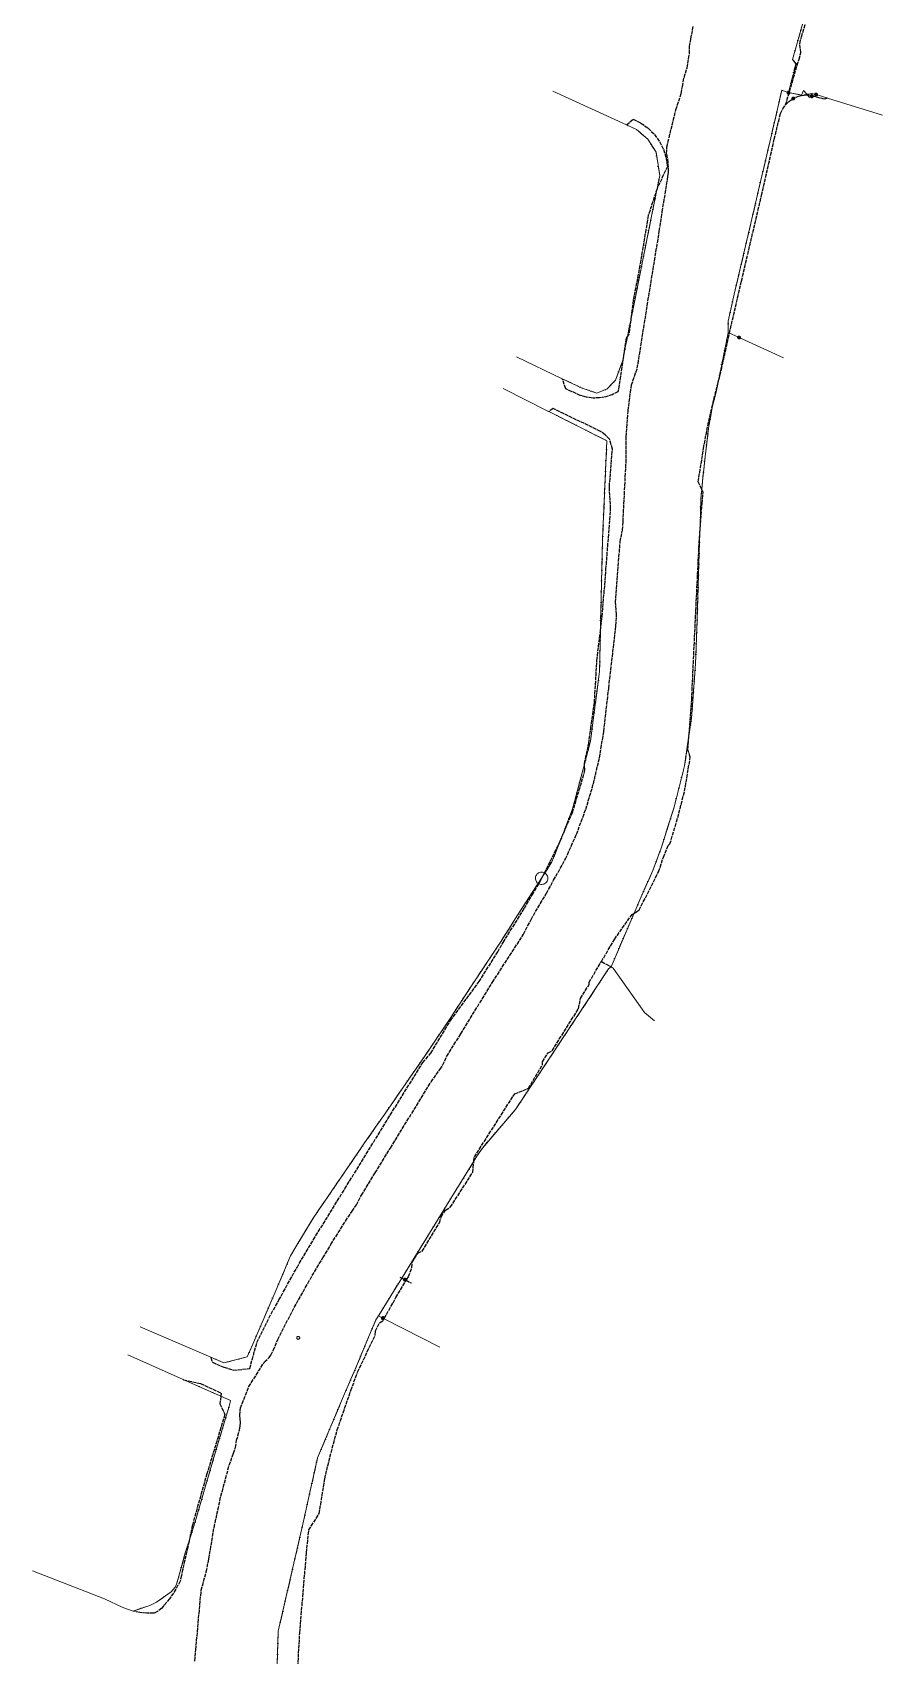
# Model space of a CAD drawing. Header units: metres. Extents: x 105265 to 106214, y 111498 to 118425.
# Drawn here: x 105638 to 105925, y 114006 to 114553 of the extents above; entities that cross this region are included whole.
import ezdxf

# ---------------------------------------------------------------- set-up
doc = ezdxf.new("R2010")
doc.units = ezdxf.units.M
doc.linetypes.add('DASHDOT', pattern=[3.556, 2.54, -0.508, 0, -0.508])
doc.linetypes.add('DASHED', pattern=[1.524, 1.27, -0.254])
for name, color, linetype, lineweight in [('30-RED-VANTI-EXIST', 52, 'CONTINUOUS', 13), ('30-RED-VANTI-PROY', 2, 'DASHED', 25), ('30-RED-VANTI-RETIRO', 8, 'DASHDOT', 13), ('30-RED-VANTI-SINCLAS', 9, 'CONTINUOUS', 5)]:
    doc.layers.add(name, color=color, linetype=linetype, lineweight=lineweight)

msp = doc.modelspace()

# ---------------------------------------------------------------- linework, layer by layer
at = {"layer": '30-RED-VANTI-EXIST'}
for points in [[(105894.5117, 114543.7533), (105897.5385, 114554.4947), (105900.9653, 114566.4799), (105905.3331, 114581.8901)], [(105893.2845, 114533.0839), (105895.8777, 114542.3763), (105894.5117, 114543.7533)], [(105838.5963, 114521.7157), (105813.7821, 114533.0845)], [(105872.8283, 114451.6868), (105872.8649, 114455.5325), (105874.8879, 114464.6969), (105880.5025, 114488.6429), (105883.8611, 114503.1185), (105886.8697, 114515.9087), (105890.9485, 114533.4833), (105892.7423, 114532.7886)], [(105892.7423, 114532.7886), (105892.8774, 114532.7363)], [(105892.8774, 114532.7363), (105893.0482, 114532.6702)], [(105893.0482, 114532.6702), (105893.1573, 114532.6279)], [(105893.1573, 114532.6279), (105893.1956, 114532.7653)], [(105893.1573, 114532.6279), (105893.3498, 114532.5925)], [(105893.1956, 114532.7653), (105893.2449, 114532.9442)], [(105893.2449, 114532.9442), (105893.2845, 114533.0839)], [(105893.3498, 114532.5925), (105893.401, 114532.5833)], [(105893.401, 114532.5833), (105893.5295, 114532.5594)], [(105893.5295, 114532.5594), (105893.6726, 114532.5336)], [(105893.6726, 114532.5336), (105897.5948, 114531.8193)], [(105897.5948, 114531.8193), (105898.265, 114531.6972)], [(105898.265, 114531.6972), (105898.3405, 114531.6835), (105898.4828, 114531.7381)], [(105898.4828, 114531.7381), (105899.3384, 114532.0665)], [(105899.3384, 114532.0665), (105899.5171, 114532.1351), (105901.1077, 114532.3373)], [(105901.1077, 114532.3373), (105901.9977, 114532.1109)], [(105901.9977, 114532.1109), (105902.1378, 114532.0751)], [(105902.1378, 114532.0751), (105902.3154, 114532.0301)], [(105902.3154, 114532.0301), (105902.3947, 114532.0099), (105902.6173, 114531.9415)], [(105902.6173, 114531.9415), (105902.7918, 114531.8878)], [(105902.7918, 114531.8878), (105902.931, 114531.845)], [(105902.931, 114531.845), (105906.3587, 114530.7913)], [(105906.3587, 114530.7913), (105924.8817, 114525.0683)], [(105848.8866, 114500.2376), (105849.7675, 114504.7363), (105848.5075, 114512.5851), (105845.7691, 114516.8923), (105841.9247, 114520.2143), (105838.5963, 114521.7157)], [(105839.9781, 114455.8998), (105841.5571, 114463.7195), (105845.4309, 114483.1067), (105848.7107, 114499.3395), (105848.8866, 114500.2376)], [(105838.8948, 114450.5256), (105838.9933, 114451.0225), (105839.9781, 114455.8998)], [(105837.4169, 114443.0663), (105838.8948, 114450.5256)], [(105869.3125, 114434.3527), (105870.9903, 114442.6823), (105872.8281, 114451.6725), (105872.8283, 114451.6868)], [(105872.8207, 114451.6901), (105872.8283, 114451.6868)], [(105872.8283, 114451.6868), (105873.2776, 114451.4896)], [(105873.2776, 114451.4896), (105876.0666, 114450.2662)], [(105876.0666, 114450.2662), (105876.2002, 114450.207)], [(105876.2002, 114450.207), (105876.3676, 114450.1335)], [(105876.3676, 114450.1335), (105876.5381, 114450.0587), (105876.6551, 114450.0048)], [(105876.6551, 114450.0048), (105876.8211, 114449.9284)], [(105876.8211, 114449.9284), (105876.9531, 114449.8676)], [(105876.9531, 114449.8676), (105891.4789, 114443.1775)], [(105801.4249, 114443.5047), (105816.8938, 114436.1786)], [(105816.8938, 114436.1786), (105823.6411, 114432.9921), (105828.5213, 114431.3357), (105832.0153, 114432.7397), (105834.8399, 114435.6579), (105837.2763, 114442.3565), (105837.4169, 114443.0663)], [(105863.9255, 114398.8896), (105864.1873, 114401.6663), (105865.1913, 114410.9095), (105866.2475, 114419.5473), (105867.4237, 114426.3413), (105868.8801, 114432.2061), (105869.3125, 114434.3527)], [(105812.3055, 114425.1803), (105796.9579, 114432.8941)], [(105812.3055, 114425.1803), (105812.3675, 114425.1489)], [(105812.3675, 114425.1489), (105831.9269, 114415.2545), (105830.5035, 114382.0497), (105829.9055, 114357.6747), (105829.7673, 114351.1296)], [(105863.306, 114384.1224), (105863.3857, 114386.3121), (105863.6341, 114395.7983), (105863.9255, 114398.8896)], [(105859.68, 114316.388), (105860.5035, 114321.9017), (105860.8741, 114327.5103), (105861.8713, 114340.1657), (105862.2609, 114351.7963), (105862.7635, 114366.9239), (105863.0821, 114377.9727), (105863.306, 114384.1224)], [(105829.7673, 114351.1296), (105829.4793, 114337.4907), (105827.3281, 114321.0999), (105826.4141, 114314.0301), (105824.4102, 114306.283)], [(105841.1362, 114256.0562), (105843.0645, 114260.5579), (105847.4595, 114270.4325), (105850.2429, 114277.8941), (105854.5769, 114291.7167), (105858.1557, 114305.6699), (105859.4833, 114315.0709), (105859.68, 114316.388)], [(105824.4102, 114306.283), (105823.5493, 114302.9545), (105820.6321, 114291.9921), (105820.2577, 114290.8205), (105816.0501, 114279.974)], [(105816.0501, 114279.974), (105815.2981, 114278.0355), (105813.4421, 114273.2745), (105811.0251, 114269.5472)], [(105811.0251, 114269.5472), (105810.4607, 114268.6768)], [(105808.7619, 114266.0568), (105808.1929, 114265.1793), (105801.8391, 114255.3127), (105796.2531, 114246.5773), (105786.7139, 114232.1499), (105779.0649, 114220.5343), (105770.7219, 114208.0213), (105764.3365, 114198.8907), (105756.9585, 114188.1721), (105751.2637, 114180.0267), (105742.1703, 114166.7267), (105733.1385, 114153.5233), (105727.0815, 114143.5359), (105725.3035, 114140.4653), (105720.4425, 114129.0469), (105716.3705, 114119.5965), (105712.6007, 114110.7433), (105710.7163, 114106.4297), (105702.8649, 114104.4589), (105698.3719, 114106.3333)], [(105810.4607, 114268.6768), (105808.7619, 114266.0568)], [(105833.3705, 114237.9267), (105841.1362, 114256.0562)], [(105787.1171, 114172.3755), (105788.1555, 114174.0549), (105789.9639, 114176.8447), (105801.0913, 114189.8171), (105814.1363, 114209.4705), (105832.5345, 114237.2223), (105833.3705, 114237.9267)], [(105833.3705, 114237.9267), (105834.0235, 114237.4539), (105844.6167, 114222.5641), (105847.9481, 114219.7205)], [(105762.7785, 114133.0084), (105769.9811, 114144.6657), (105780.0361, 114160.9229), (105787.1171, 114172.3755)], [(105754.9175, 114120.2685), (105759.9669, 114128.4579), (105762.7785, 114133.0084)], [(105674.6453, 114116.5223), (105698.3719, 114106.3333)], [(105718.4766, 113915.5228), (105718.6339, 113922.4429), (105719.2395, 113947.8099), (105720.1133, 113981.1787), (105721.1593, 114014.0323), (105729.4755, 114050.0875), (105734.4411, 114072.4395), (105742.8363, 114092.3855), (105747.7619, 114103.8245), (105751.6205, 114113.1251), (105754.0647, 114118.8853), (105754.9175, 114120.2685)], [(105754.9175, 114120.2685), (105755.9881, 114119.7418)], [(105755.9881, 114119.7418), (105756.1186, 114119.6776)], [(105756.1186, 114119.6776), (105756.2823, 114119.5971)], [(105756.2823, 114119.5971), (105756.4237, 114119.5275), (105756.5643, 114119.456)], [(105756.5643, 114119.456), (105756.7269, 114119.3733)], [(105756.7269, 114119.3733), (105756.8439, 114119.3139)], [(105756.8439, 114119.3139), (105756.857, 114119.3072)], [(105756.857, 114119.3072), (105775.6589, 114109.7467)], [(105689.1533, 114098.7915), (105670.4969, 114107.1107)], [(105689.2487, 114098.7493), (105689.1533, 114098.7915)], [(105701.8139, 114093.1496), (105697.2181, 114095.1833), (105691.3655, 114097.8137), (105689.2487, 114098.7493)], [(105691.0663, 114044.2848), (105693.5023, 114051.9723), (105696.3031, 114061.7375), (105700.4707, 114075.9963), (105704.7433, 114090.1995), (105705.1039, 114091.6937), (105701.8139, 114093.1496)], [(105672.2085, 114020.7779), (105677.8459, 114022.6439), (105680.1009, 114023.8091), (105685.0899, 114027.1873), (105686.4153, 114028.8583), (105686.8539, 114029.8211), (105687.6523, 114032.4697), (105689.8233, 114040.3623), (105691.0663, 114044.2848)], [(105638.2909, 114034.3641), (105662.5715, 114024.8633), (105668.7203, 114021.9627), (105672.2085, 114020.7779)]]:
    msp.add_lwpolyline(points, dxfattribs=at)
at = {"layer": '30-RED-VANTI-PROY'}
for points in [[(105893.5143, 114532.971), (105896.7243, 114543.9479), (105897.3501, 114546.0857), (105896.9781, 114549.0973), (105897.5217, 114551.4701), (105898.9957, 114556.3267), (105902.8575, 114568.6721), (105907.6722, 114582.7979)], [(105693.0577, 114003.8996), (105693.3521, 114007.6705), (105695.1729, 114027.7901), (105696.9021, 114034.0099), (105697.7651, 114038.3371), (105699.5358, 114048.9637), (105701.8132, 114059.4934), (105704.5923, 114069.9019), (105706.0885, 114073.9757), (105706.7183, 114075.9315), (105707.1359, 114078.3387), (105708.1449, 114081.8263), (105708.3447, 114083.0579), (105708.4359, 114084.3967), (105708.3517, 114085.4983), (105708.1657, 114086.7687), (105708.4247, 114089.2365), (105711.2505, 114096.4293), (105716.5095, 114104.7227), (105718.1411, 114106.1917), (105718.6775, 114107.0527), (105719.4957, 114108.6489), (105720.9743, 114112.3009), (105725.7989, 114121.7371), (105731.0967, 114131.2137), (105736.1523, 114139.7871), (105737.0481, 114141.2373), (105738.9159, 114144.3275), (105743.8149, 114152.2333), (105746.0951, 114155.5521), (105747.4985, 114157.7517), (105749.1785, 114160.9335), (105753.8001, 114168.4557), (105758.9617, 114176.8407), (105772.6921, 114199.1365), (105775.7057, 114203.4145), (105776.6155, 114204.8763), (105777.9819, 114207.7643), (105782.6931, 114215.3497), (105793.3655, 114232.7105), (105803.8589, 114248.9235), (105806.3919, 114253.9059), (105811.5399, 114262.7093), (105813.9783, 114267.1185), (105818.0341, 114274.3349), (105821.6891, 114282.5542), (105824.8157, 114290.9887), (105827.4013, 114299.6044), (105829.4355, 114308.3667), (105830.9101, 114317.2403), (105832.5553, 114331.8841), (105835.0001, 114352.8635), (105835.2253, 114356.8067), (105834.8293, 114360.8365), (105836.4421, 114381.2533), (105837.1853, 114385.1519), (105837.3837, 114387.8999), (105838.3941, 114407.7889), (105838.4956, 114416.5784), (105839.1079, 114425.3472), (105840.2289, 114434.0655), (105841.6941, 114438.3109), (105842.2037, 114439.6949), (105845.5647, 114460.8915), (105849.6285, 114485.9469), (105850.6147, 114492.4481), (105852.3425, 114503.1725), (105852.5471, 114504.4071), (105852.7075, 114505.8475), (105852.6301, 114509.0743), (105852.4095, 114510.6937), (105852.0993, 114512.0929), (105852.1849, 114514.3711), (105855.2055, 114526.8083), (105856.9901, 114532.2867), (105857.4415, 114534.7113), (105857.9557, 114537.7599), (105858.9821, 114541.0313), (105859.8137, 114545.7579), (105859.8401, 114548.2093), (105860.2581, 114550.7649), (105861.0451, 114554.9537)], [(105892.2119, 114528.5173), (105893.2676, 114532.1274)], [(105893.2676, 114532.1274), (105893.3151, 114532.2899)], [(105893.3151, 114532.2899), (105893.401, 114532.5833)], [(105893.401, 114532.5833), (105893.4669, 114532.8089)], [(105893.4669, 114532.8089), (105893.5143, 114532.971)], [(105898.265, 114531.6972), (105896.8235, 114531.4267), (105895.2141, 114530.864)], [(105898.4828, 114531.7381), (105898.265, 114531.6972)], [(105899.6111, 114531.7441), (105898.6767, 114531.7745), (105898.4828, 114531.7381)], [(105900.6134, 114531.5995), (105900.1019, 114531.7281), (105899.6111, 114531.7441)], [(105900.6279, 114531.5959), (105900.6134, 114531.5995)], [(105900.7724, 114531.5595), (105900.6279, 114531.5959)], [(105900.9643, 114531.5113), (105900.7724, 114531.5595)], [(105901.219, 114531.4479), (105900.9643, 114531.5113)], [(105901.4105, 114531.3991), (105901.219, 114531.4479)], [(105873.2776, 114451.4896), (105873.9499, 114454.5045), (105877.3347, 114469.1053), (105884.0979, 114498.0151), (105888.3939, 114516.8983), (105890.4419, 114525.5367), (105891.2753, 114527.1148), (105892.2877, 114528.5845), (105893.249, 114529.5804), (105894.3491, 114530.4205)], [(105894.3491, 114530.4205), (105894.4731, 114530.5001)], [(105894.4731, 114530.5001), (105894.6304, 114530.5962)], [(105894.6304, 114530.5962), (105894.7297, 114530.6561)], [(105894.909, 114530.7366), (105894.7297, 114530.6561)], [(105895.0775, 114530.8121), (105894.909, 114530.7366)], [(105895.2141, 114530.864), (105895.1193, 114530.8309), (105895.0775, 114530.8121)], [(105901.5551, 114531.3623), (105901.4717, 114531.3837), (105901.4105, 114531.3991)], [(105906.3587, 114530.7913), (105905.3129, 114530.3977), (105901.5551, 114531.3623)], [(105838.5963, 114521.7157), (105840.7667, 114523.6589), (105843.4302, 114522.3566), (105845.8481, 114520.6408), (105847.9568, 114518.5566), (105849.7008, 114516.159), (105851.0341, 114513.5109), (105851.9217, 114510.682), (105852.3403, 114507.7469), (105848.9523, 114500.4355), (105848.8866, 114500.2376)], [(105848.8866, 114500.2376), (105845.8681, 114491.1477), (105843.1033, 114474.4659), (105840.8451, 114462.7043), (105839.9781, 114455.8998)], [(105839.9781, 114455.8998), (105839.3785, 114451.1933), (105838.8948, 114450.5256)], [(105838.8948, 114450.5256), (105838.4351, 114449.8909), (105837.7427, 114445.2097), (105837.4169, 114443.0663)], [(105869.3125, 114434.3527), (105870.5645, 114439.3237), (105873.2776, 114451.4896)], [(105837.4169, 114443.0663), (105835.6955, 114431.7389), (105833.729, 114430.7547), (105831.6387, 114430.0718), (105829.4704, 114429.7053), (105827.2718, 114429.6631), (105825.091, 114429.9463), (105822.9761, 114430.5485), (105818.0645, 114432.7787), (105816.8938, 114436.1786)], [(105863.9255, 114398.8896), (105862.7503, 114401.4703), (105864.5525, 114412.7651), (105865.6509, 114418.7549), (105867.3025, 114426.3721), (105869.3125, 114434.3527)], [(105812.3675, 114425.1489), (105812.3411, 114425.1321)], [(105829.7673, 114351.1296), (105830.3593, 114356.0471), (105831.6493, 114371.9149), (105833.2059, 114392.3481), (105832.7805, 114399.8163), (105833.8313, 114412.4453), (105832.8829, 114415.8207), (105831.3303, 114417.2693), (105829.8477, 114418.3869), (105813.8829, 114426.1147), (105812.3675, 114425.1489)], [(105863.306, 114384.1224), (105864.0749, 114394.1095), (105864.3867, 114397.8769), (105863.9255, 114398.8896)], [(105859.68, 114316.388), (105860.5317, 114327.8857), (105861.9413, 114358.0243), (105863.0591, 114380.9157), (105863.306, 114384.1224)], [(105824.4102, 114306.283), (105824.3989, 114306.4985), (105825.8347, 114313.1739), (105826.4969, 114318.3049), (105827.7543, 114326.9247), (105828.5807, 114341.2729), (105829.7673, 114351.1296)], [(105841.1362, 114256.0562), (105842.8479, 114257.1093), (105849.3747, 114269.9915), (105851.0099, 114274.8421), (105852.5807, 114278.8309), (105853.1971, 114279.3553), (105855.4675, 114286.8043), (105858.1517, 114297.1505), (105860.0595, 114308.6249), (105859.2907, 114311.1329), (105859.68, 114316.388)], [(105816.0501, 114279.974), (105816.2135, 114280.3119), (105819.2567, 114287.5091), (105820.3177, 114289.9763), (105824.2963, 114303.0959), (105824.5133, 114304.3213), (105824.4102, 114306.283)], [(105810.9312, 114269.6014), (105812.9923, 114273.6519), (105816.0501, 114279.974)], [(105810.4607, 114268.6768), (105810.9312, 114269.6014)], [(105698.4073, 114106.2853), (105698.9465, 114104.6383), (105702.8099, 114102.9517), (105706.1235, 114101.9519), (105711.5555, 114102.4985), (105713.9379, 114111.2551), (105718.7573, 114120.9269), (105721.3675, 114125.6207), (105727.4783, 114136.6147), (105733.8689, 114147.3133), (105743.6197, 114163.1341), (105748.4267, 114170.9155), (105758.1159, 114186.6819), (105769.9219, 114205.6555), (105772.5777, 114208.8629), (105779.2267, 114219.8285), (105788.8803, 114232.9359), (105795.1611, 114242.9745), (105796.9715, 114246.1567), (105804.1349, 114257.6573), (105806.8263, 114262.2823), (105809.0164, 114265.9078)], [(105809.0164, 114265.9078), (105809.2407, 114266.2791), (105810.4607, 114268.6768)], [(105787.1171, 114172.3755), (105787.2623, 114173.8259), (105800.8613, 114195.1231), (105805.4685, 114196.9911), (105810.2837, 114204.9679), (105810.2711, 114205.9081), (105812.1553, 114208.9633), (105813.4793, 114209.6203), (105822.4041, 114223.8479), (105823.0461, 114227.3015), (105825.9961, 114231.9847), (105825.9349, 114232.7187), (105830.1013, 114239.6999), (105834.5167, 114247.1719), (105840.4203, 114255.6157), (105841.1362, 114256.0562)], [(105830.1045, 114239.6757), (105833.3705, 114237.9267)], [(105764.3632, 114132.3796), (105765.0443, 114133.5273), (105766.1925, 114136.5911), (105766.3387, 114138.3331), (105768.2307, 114141.3843), (105769.6795, 114142.0505), (105775.5141, 114151.6421), (105776.1017, 114153.6887), (105777.5541, 114155.8829), (105779.1659, 114156.9117), (105786.7463, 114168.6703), (105787.1171, 114172.3755)], [(105756.8922, 114119.4), (105760.8421, 114126.4467), (105764.1892, 114132.0865)], [(105762.1789, 114133.3025), (105762.7785, 114133.0084)], [(105762.7785, 114133.0084), (105763.4491, 114132.6795)], [(105763.4491, 114132.6795), (105763.5799, 114132.6153)], [(105763.5799, 114132.6153), (105763.7437, 114132.535)], [(105763.7437, 114132.535), (105763.8853, 114132.4655), (105764.0264, 114132.3953)], [(105764.0264, 114132.3953), (105764.1897, 114132.3141)], [(105764.1892, 114132.0865), (105764.2936, 114132.2624)], [(105764.1897, 114132.3141), (105764.2936, 114132.2624)], [(105764.2936, 114132.2624), (105764.3632, 114132.3796)], [(105764.2936, 114132.2624), (105764.3204, 114132.249)], [(105764.3204, 114132.249), (105766.1001, 114131.3635)], [(105723.0949, 113915.2215), (105723.4981, 113920.8795), (105724.6913, 113944.0477), (105725.9483, 113967.4421), (105727.0603, 113988.3507), (105728.3959, 114013.3611), (105730.6783, 114040.3445), (105731.4573, 114048.1333), (105734.9819, 114053.5943), (105736.8243, 114065.2785), (105738.5657, 114072.6891), (105741.0411, 114081.8181), (105745.6237, 114095.1253), (105747.9125, 114101.3023), (105753.8317, 114113.7905), (105753.9255, 114115.2211), (105755.2749, 114117.9493), (105756.4833, 114118.6705), (105756.7763, 114119.1933)], [(105756.7763, 114119.1933), (105756.8439, 114119.3139)], [(105756.8439, 114119.3139), (105756.8922, 114119.4)], [(105689.2487, 114098.7493), (105694.9703, 114097.4227), (105701.9633, 114094.2167), (105701.8139, 114093.1496)], [(105701.8139, 114093.1496), (105701.4579, 114090.6075), (105703.1793, 114086.9735), (105697.0973, 114067.0161), (105692.2117, 114049.7289), (105691.0663, 114044.2848)], [(105691.0663, 114044.2848), (105690.6581, 114042.3447), (105688.4837, 114032.7841), (105688.0667, 114030.7993), (105686.6417, 114028.1151), (105684.5305, 114024.9347), (105681.8723, 114021.7565), (105680.4277, 114020.6315), (105679.2829, 114020.1069), (105676.9023, 114020.0232), (105674.5309, 114020.2482), (105672.2085, 114020.7779)]]:
    msp.add_lwpolyline(points, dxfattribs=at)
at = {"layer": '30-RED-VANTI-RETIRO'}
for points in [[(105894.5117, 114543.7533), (105897.5385, 114554.4947), (105900.9653, 114566.4799), (105905.3331, 114581.8901)], [(105894.5117, 114543.7533), (105895.6585, 114542.3101), (105893.2755, 114533.0857)], [(105872.8283, 114451.6868), (105872.8649, 114455.5325), (105874.8879, 114464.6969), (105880.5025, 114488.6429), (105883.8611, 114503.1185), (105886.8697, 114515.9087), (105890.9485, 114533.4833), (105892.7423, 114532.7886)], [(105892.7423, 114532.7886), (105892.8774, 114532.7363)], [(105892.8774, 114532.7363), (105893.0482, 114532.6702)], [(105893.0482, 114532.6702), (105893.1573, 114532.6279)], [(105893.1929, 114532.7655), (105893.1573, 114532.6279)], [(105893.1573, 114532.6279), (105893.3498, 114532.5925)], [(105893.2392, 114532.9448), (105893.1929, 114532.7655)], [(105893.2755, 114533.0857), (105893.2392, 114532.9448)], [(105893.3498, 114532.5925), (105893.401, 114532.5833)], [(105893.401, 114532.5833), (105893.5295, 114532.5594)], [(105893.5295, 114532.5594), (105893.6726, 114532.5336)], [(105893.6726, 114532.5336), (105897.5899, 114531.8085), (105897.5948, 114531.8193)], [(105897.5948, 114531.8193), (105898.2745, 114533.3245), (105899.3384, 114532.0665)], [(105899.3384, 114532.0665), (105899.6111, 114531.7441)], [(105899.6111, 114531.7441), (105900.2243, 114531.0189), (105900.6134, 114531.5995)], [(105900.6134, 114531.5995), (105901.1077, 114532.3373)], [(105901.1077, 114532.3373), (105901.9977, 114532.1109)], [(105901.9977, 114532.1109), (105902.1378, 114532.0751)], [(105902.1378, 114532.0751), (105902.3154, 114532.0301)], [(105902.3154, 114532.0301), (105902.3947, 114532.0099), (105902.6173, 114531.9415)], [(105902.6173, 114531.9415), (105902.7918, 114531.8878)], [(105902.7918, 114531.8878), (105902.931, 114531.845)], [(105902.931, 114531.845), (105906.3587, 114530.7913)], [(105848.8866, 114500.2376), (105849.7675, 114504.7363), (105848.5075, 114512.5851), (105845.7691, 114516.8923), (105841.9247, 114520.2143), (105838.5963, 114521.7157)], [(105839.9781, 114455.8998), (105841.5571, 114463.7195), (105845.4309, 114483.1067), (105848.7107, 114499.3395), (105848.8866, 114500.2376)], [(105838.8948, 114450.5256), (105838.9933, 114451.0225), (105839.9781, 114455.8998)], [(105837.4169, 114443.0663), (105838.8948, 114450.5256)], [(105869.3125, 114434.3527), (105870.9903, 114442.6823), (105872.8281, 114451.6725), (105872.8283, 114451.6868)], [(105816.8938, 114436.1786), (105823.6411, 114432.9921), (105828.5213, 114431.3357), (105832.0153, 114432.7397), (105834.8399, 114435.6579), (105837.2763, 114442.3565), (105837.4169, 114443.0663)], [(105863.9255, 114398.8896), (105864.1873, 114401.6663), (105865.1913, 114410.9095), (105866.2475, 114419.5473), (105867.4237, 114426.3413), (105868.8801, 114432.2061), (105869.3125, 114434.3527)], [(105812.3055, 114425.1803), (105812.3675, 114425.1489)], [(105812.3675, 114425.1489), (105831.9269, 114415.2545), (105830.5035, 114382.0497), (105829.9055, 114357.6747), (105829.7673, 114351.1296)], [(105863.306, 114384.1224), (105863.3857, 114386.3121), (105863.6341, 114395.7983), (105863.9255, 114398.8896)], [(105859.68, 114316.388), (105860.5035, 114321.9017), (105860.8741, 114327.5103), (105861.8713, 114340.1657), (105862.2609, 114351.7963), (105862.7635, 114366.9239), (105863.0821, 114377.9727), (105863.306, 114384.1224)], [(105829.7673, 114351.1296), (105829.4793, 114337.4907), (105827.3281, 114321.0999), (105826.4141, 114314.0301), (105824.4102, 114306.283)], [(105841.1362, 114256.0562), (105843.0645, 114260.5579), (105847.4595, 114270.4325), (105850.2429, 114277.8941), (105854.5769, 114291.7167), (105858.1557, 114305.6699), (105859.4833, 114315.0709), (105859.68, 114316.388)], [(105824.4102, 114306.283), (105823.5493, 114302.9545), (105820.6321, 114291.9921), (105820.2577, 114290.8205), (105816.0501, 114279.974)], [(105816.0501, 114279.974), (105815.2981, 114278.0355), (105813.4421, 114273.2745), (105811.0251, 114269.5472)], [(105811.0251, 114269.5472), (105810.4607, 114268.6768)], [(105808.7619, 114266.0568), (105808.1929, 114265.1793), (105801.8391, 114255.3127), (105796.2531, 114246.5773), (105786.7139, 114232.1499), (105779.0649, 114220.5343), (105770.7219, 114208.0213), (105764.3365, 114198.8907), (105756.9585, 114188.1721), (105751.2637, 114180.0267), (105742.1703, 114166.7267), (105733.1385, 114153.5233), (105727.0815, 114143.5359), (105725.3035, 114140.4653), (105720.4425, 114129.0469), (105716.3705, 114119.5965), (105712.6007, 114110.7433), (105710.7163, 114106.4297), (105702.8649, 114104.4589), (105698.3719, 114106.3333)], [(105810.4607, 114268.6768), (105808.7619, 114266.0568)], [(105833.3705, 114237.9267), (105841.1362, 114256.0562)], [(105787.1171, 114172.3755), (105788.1555, 114174.0549), (105789.9639, 114176.8447), (105801.0913, 114189.8171), (105814.1363, 114209.4705), (105832.5345, 114237.2223), (105833.3705, 114237.9267)], [(105762.7785, 114133.0084), (105769.9811, 114144.6657), (105780.0361, 114160.9229), (105787.1171, 114172.3755)], [(105754.9175, 114120.2685), (105759.9669, 114128.4579), (105762.7785, 114133.0084)], [(105718.4766, 113915.5228), (105718.6339, 113922.4429), (105719.2395, 113947.8099), (105720.1133, 113981.1787), (105721.1593, 114014.0323), (105729.4755, 114050.0875), (105734.4411, 114072.4395), (105742.8363, 114092.3855), (105747.7619, 114103.8245), (105751.6205, 114113.1251), (105754.0647, 114118.8853), (105754.9175, 114120.2685)], [(105689.2487, 114098.7493), (105689.1533, 114098.7915)], [(105701.8139, 114093.1496), (105697.2181, 114095.1833), (105691.3655, 114097.8137), (105689.2487, 114098.7493)], [(105691.0663, 114044.2848), (105693.5023, 114051.9723), (105696.3031, 114061.7375), (105700.4707, 114075.9963), (105704.7433, 114090.1995), (105705.1039, 114091.6937), (105701.8139, 114093.1496)], [(105672.2085, 114020.7779), (105677.8459, 114022.6439), (105680.1009, 114023.8091), (105685.0899, 114027.1873), (105686.4153, 114028.8583), (105686.8539, 114029.8211), (105687.6523, 114032.4697), (105689.8233, 114040.3623), (105691.0663, 114044.2848)]]:
    msp.add_lwpolyline(points, dxfattribs=at)
at = {"layer": '30-RED-VANTI-SINCLAS'}
for points in [[(105892.7423, 114532.7886), (105892.7189, 114532.7135), (105892.7079, 114532.6356), (105892.7097, 114532.557), (105892.7242, 114532.4796), (105892.751, 114532.4056), (105892.7893, 114532.3369), (105892.8382, 114532.2753), (105892.8965, 114532.2225), (105892.9625, 114532.1797), (105893.0346, 114532.1481), (105893.1108, 114532.1286), (105893.1892, 114532.1216), (105893.2676, 114532.1274)], [(105893.1929, 114533.0937), (105893.1108, 114533.0866), (105893.031, 114533.0658), (105892.956, 114533.0318), (105892.8877, 114532.9856), (105892.8283, 114532.9285), (105892.7793, 114532.8622), (105892.7423, 114532.7886)], [(105892.8774, 114532.7363), (105892.8605, 114532.6824), (105892.8526, 114532.6264), (105892.8542, 114532.5699), (105892.8651, 114532.5144), (105892.885, 114532.4615), (105892.9134, 114532.4126), (105892.9495, 114532.3691), (105892.9923, 114532.3322), (105893.0406, 114532.3029), (105893.0931, 114532.2819), (105893.1483, 114532.2699), (105893.2048, 114532.2673), (105893.2609, 114532.274), (105893.3151, 114532.2899)], [(105893.1929, 114532.9483), (105893.1356, 114532.9434), (105893.0799, 114532.929), (105893.0274, 114532.9054), (105892.9797, 114532.8733), (105892.938, 114532.8336), (105892.9036, 114532.7875), (105892.8774, 114532.7363)], [(105893.0482, 114532.6702), (105893.0395, 114532.6444), (105893.0354, 114532.6174), (105893.036, 114532.5902), (105893.0413, 114532.5635), (105893.051, 114532.5381), (105893.0651, 114532.5147), (105893.0829, 114532.4941), (105893.104, 114532.4769), (105893.1277, 114532.4636), (105893.1534, 114532.4545), (105893.1803, 114532.45), (105893.2075, 114532.4502), (105893.2343, 114532.4551), (105893.2599, 114532.4645), (105893.2834, 114532.4782), (105893.3043, 114532.4958), (105893.3218, 114532.5166), (105893.3355, 114532.5402), (105893.3449, 114532.5657), (105893.3498, 114532.5925)], [(105893.1929, 114532.7655), (105893.1668, 114532.7633), (105893.1414, 114532.7568), (105893.1175, 114532.7462), (105893.0956, 114532.7318), (105893.0765, 114532.714), (105893.0605, 114532.6933), (105893.0482, 114532.6702)], [(105893.2755, 114533.0857), (105893.1929, 114533.0937)], [(105893.2392, 114532.9448), (105893.1929, 114532.9483)], [(105893.1956, 114532.7653), (105893.1929, 114532.7655)], [(105893.3498, 114532.5925), (105893.3503, 114532.6185), (105893.3465, 114532.6443), (105893.3385, 114532.669), (105893.3265, 114532.6921), (105893.3108, 114532.7129), (105893.292, 114532.7308), (105893.2704, 114532.7454), (105893.2467, 114532.7561), (105893.2215, 114532.7628), (105893.1956, 114532.7653)], [(105893.2449, 114532.9442), (105893.2392, 114532.9448)], [(105893.4669, 114532.8089), (105893.4322, 114532.8493), (105893.3915, 114532.8838), (105893.346, 114532.9115), (105893.2968, 114532.9318), (105893.2449, 114532.9442)], [(105893.2676, 114532.1274), (105893.3422, 114532.1452), (105893.413, 114532.1744), (105893.4783, 114532.2145), (105893.5365, 114532.2643), (105893.5862, 114532.3227), (105893.626, 114532.3881), (105893.6551, 114532.459), (105893.6726, 114532.5336)], [(105893.2845, 114533.0839), (105893.2755, 114533.0857)], [(105893.5143, 114532.971), (105893.4631, 114533.0106), (105893.407, 114533.0429), (105893.3471, 114533.0675), (105893.2845, 114533.0839)], [(105893.3151, 114532.2899), (105893.3617, 114532.312), (105893.4044, 114532.3409), (105893.4422, 114532.376), (105893.4743, 114532.4163), (105893.4999, 114532.461), (105893.5184, 114532.5091), (105893.5295, 114532.5594)], [(105893.5295, 114532.5594), (105893.5329, 114532.612), (105893.5281, 114532.6645), (105893.5153, 114532.7156), (105893.4947, 114532.7642), (105893.4669, 114532.8089)], [(105893.6726, 114532.5336), (105893.6782, 114532.6141), (105893.6704, 114532.6945), (105893.6493, 114532.7725), (105893.6156, 114532.8459), (105893.5702, 114532.9127), (105893.5143, 114532.971)], [(105900.6279, 114531.5959), (105900.6006, 114531.5196), (105900.5863, 114531.4399), (105900.5855, 114531.359), (105900.5981, 114531.279), (105900.6238, 114531.2022), (105900.6619, 114531.1308), (105900.7114, 114531.0667), (105900.7708, 114531.0117), (105900.8385, 114530.9673), (105900.9126, 114530.9347), (105900.9911, 114530.915), (105901.0718, 114530.9085), (105901.1525, 114530.9155), (105901.2309, 114530.9358), (105901.3048, 114530.9689), (105901.3722, 114531.0137), (105901.4312, 114531.0692), (105901.4802, 114531.1336), (105901.5178, 114531.2053), (105901.543, 114531.2823), (105901.5551, 114531.3623)], [(105901.0705, 114531.8809), (105900.9914, 114531.8744), (105900.9144, 114531.8551), (105900.8415, 114531.8236), (105900.7748, 114531.7806), (105900.7159, 114531.7273), (105900.6665, 114531.6652), (105900.6279, 114531.5959)], [(105900.7724, 114531.5595), (105900.7483, 114531.5054), (105900.7339, 114531.4479), (105900.7298, 114531.3887), (105900.7359, 114531.3298), (105900.7522, 114531.2728), (105900.7782, 114531.2195), (105900.8129, 114531.1715), (105900.8555, 114531.1303), (105900.9046, 114531.0971), (105900.9587, 114531.0728), (105901.0162, 114531.0584), (105901.0753, 114531.0541), (105901.1343, 114531.0602), (105901.1913, 114531.0764), (105901.2446, 114531.1022), (105901.2927, 114531.1369), (105901.334, 114531.1794), (105901.3673, 114531.2285), (105901.3916, 114531.2825), (105901.4061, 114531.34), (105901.4105, 114531.3991)], [(105901.0705, 114531.7355), (105901.0188, 114531.7315), (105900.9684, 114531.7197), (105900.9203, 114531.7005), (105900.8757, 114531.6741), (105900.8355, 114531.6413), (105900.8009, 114531.6028), (105900.7724, 114531.5595)], [(105900.9643, 114531.5113), (105900.9458, 114531.4913), (105900.931, 114531.4684), (105900.9203, 114531.4433), (105900.9142, 114531.4168), (105900.9126, 114531.3896), (105900.9158, 114531.3625), (105900.9236, 114531.3364), (105900.9358, 114531.312), (105900.9519, 114531.2901), (105900.9716, 114531.2713), (105900.9943, 114531.2561), (105901.0192, 114531.2451), (105901.0457, 114531.2385), (105901.0728, 114531.2366), (105901.0999, 114531.2393), (105901.1262, 114531.2467), (105901.1507, 114531.2585), (105901.1729, 114531.2743), (105901.192, 114531.2937), (105901.2075, 114531.3161), (105901.219, 114531.3409), (105901.226, 114531.3672), (105901.2283, 114531.3944), (105901.226, 114531.4215), (105901.219, 114531.4479)], [(105901.0705, 114531.5527), (105901.0473, 114531.5509), (105901.0245, 114531.5457), (105901.0028, 114531.5373), (105900.9826, 114531.5257), (105900.9643, 114531.5113)], [(105901.5551, 114531.3623), (105901.5539, 114531.4418), (105901.5398, 114531.52), (105901.5131, 114531.5949), (105901.4746, 114531.6644), (105901.4252, 114531.7267), (105901.3664, 114531.7801), (105901.2997, 114531.8233), (105901.2268, 114531.855), (105901.1497, 114531.8744), (105901.0705, 114531.8809)], [(105901.4105, 114531.3991), (105901.4047, 114531.4577), (105901.3889, 114531.5143), (105901.3636, 114531.5674), (105901.3295, 114531.6154), (105901.2877, 114531.6568), (105901.2393, 114531.6904), (105901.1859, 114531.7151), (105901.1291, 114531.7303), (105901.0705, 114531.7355)], [(105901.219, 114531.4479), (105901.2091, 114531.4699), (105901.196, 114531.4903), (105901.1799, 114531.5083), (105901.1613, 114531.5237), (105901.1405, 114531.5361), (105901.1181, 114531.5452), (105901.0946, 114531.5508), (105901.0705, 114531.5527)], [(105901.9977, 114532.1109), (105901.9856, 114532.0295), (105901.9873, 114531.9473), (105902.003, 114531.8665), (105902.032, 114531.7896), (105902.0736, 114531.7186), (105902.1266, 114531.6557), (105902.1894, 114531.6026), (105902.2603, 114531.5609), (105902.3372, 114531.5317), (105902.418, 114531.516), (105902.5002, 114531.5141), (105902.5816, 114531.5261), (105902.6598, 114531.5516), (105902.7325, 114531.59), (105902.7978, 114531.6401), (105902.8536, 114531.7005), (105902.8984, 114531.7695), (105902.931, 114531.845)], [(105902.4703, 114532.4855), (105902.3893, 114532.4786), (105902.3107, 114532.4584), (105902.2365, 114532.4253), (105902.1689, 114532.3803), (105902.1097, 114532.3247), (105902.0605, 114532.2601), (105902.0228, 114532.1881), (105901.9977, 114532.1109)], [(105902.1378, 114532.0751), (105902.1297, 114532.0183), (105902.1313, 114531.961), (105902.1425, 114531.9047), (105902.1629, 114531.8512), (105902.1921, 114531.8018), (105902.2291, 114531.758), (105902.273, 114531.721), (105902.3224, 114531.6919), (105902.376, 114531.6716), (105902.4323, 114531.6605), (105902.4896, 114531.659), (105902.5464, 114531.6671), (105902.601, 114531.6847), (105902.6519, 114531.7111), (105902.6976, 114531.7458), (105902.7369, 114531.7876), (105902.7685, 114531.8354), (105902.7918, 114531.8878)], [(105902.4703, 114532.3399), (105902.4132, 114532.3351), (105902.3577, 114532.3208), (105902.3054, 114532.2974), (105902.2577, 114532.2656), (105902.2161, 114532.2263), (105902.1816, 114532.1806), (105902.1553, 114532.1297), (105902.1378, 114532.0751)], [(105902.3154, 114532.0301), (105902.3123, 114532.0042), (105902.3136, 114531.9783), (105902.3191, 114531.9528), (105902.3287, 114531.9287), (105902.3422, 114531.9064), (105902.3591, 114531.8866), (105902.379, 114531.8699), (105902.4014, 114531.8567), (105902.4257, 114531.8474), (105902.4512, 114531.8421), (105902.4772, 114531.8411), (105902.503, 114531.8444), (105902.5279, 114531.8519), (105902.5512, 114531.8634), (105902.5724, 114531.8785), (105902.5908, 114531.8969), (105902.6059, 114531.9181), (105902.6173, 114531.9415)], [(105902.4703, 114532.1571), (105902.4433, 114532.1548), (105902.4171, 114532.1479), (105902.3925, 114532.1366), (105902.3701, 114532.1213), (105902.3507, 114532.1024), (105902.3348, 114532.0804), (105902.3229, 114532.0561), (105902.3154, 114532.0301)], [(105902.931, 114531.845), (105902.9506, 114531.9263), (105902.956, 114532.0096), (105902.9471, 114532.0927), (105902.924, 114532.173), (105902.8875, 114532.2482), (105902.8387, 114532.3161), (105902.779, 114532.3745), (105902.7102, 114532.4219), (105902.6343, 114532.4568), (105902.5535, 114532.4782), (105902.4703, 114532.4855)], [(105902.7918, 114531.8878), (105902.8061, 114531.9449), (105902.8105, 114532.0036), (105902.8047, 114532.0622), (105902.7888, 114532.1189), (105902.7635, 114532.172), (105902.7294, 114532.2199), (105902.6875, 114532.2613), (105902.6392, 114532.2949), (105902.5858, 114532.3196), (105902.5289, 114532.3348), (105902.4703, 114532.3399)], [(105902.6173, 114531.9415), (105902.6246, 114531.9659), (105902.628, 114531.9913), (105902.6271, 114532.0168), (105902.6222, 114532.0419), (105902.6133, 114532.0659), (105902.6007, 114532.0881), (105902.5846, 114532.108), (105902.5656, 114532.125), (105902.544, 114532.1387), (105902.5205, 114532.1488), (105902.4957, 114532.155), (105902.4703, 114532.1571)], [(105894.7803, 114531.1325), (105894.6974, 114531.1254), (105894.617, 114531.1043), (105894.5414, 114531.0699), (105894.4727, 114531.023), (105894.413, 114530.9652), (105894.364, 114530.898), (105894.3272, 114530.8235), (105894.3036, 114530.7438), (105894.2939, 114530.6612), (105894.2984, 114530.5782), (105894.317, 114530.4972), (105894.3491, 114530.4205)], [(105894.3491, 114530.4205), (105894.3945, 114530.3495), (105894.4514, 114530.2874), (105894.5183, 114530.236), (105894.593, 114530.197), (105894.6734, 114530.1715), (105894.7569, 114530.1602), (105894.8411, 114530.1636), (105894.9235, 114530.1814), (105895.0016, 114530.2132), (105895.0729, 114530.258), (105895.1355, 114530.3145), (105895.1874, 114530.381), (105895.227, 114530.4554), (105895.2532, 114530.5355), (105895.2651, 114530.6189), (105895.2625, 114530.7032), (105895.2453, 114530.7857), (105895.2141, 114530.864)], [(105894.7803, 114530.9869), (105894.7234, 114530.9821), (105894.6681, 114530.9678), (105894.616, 114530.9445), (105894.5685, 114530.9128), (105894.527, 114530.8737), (105894.4926, 114530.8281), (105894.4663, 114530.7775), (105894.4488, 114530.7231), (105894.4407, 114530.6666), (105894.4421, 114530.6096), (105894.453, 114530.5536), (105894.4731, 114530.5001)], [(105894.4731, 114530.5001), (105894.502, 114530.4506), (105894.5388, 114530.4065), (105894.5825, 114530.3693), (105894.6318, 114530.34), (105894.6854, 114530.3194), (105894.7416, 114530.308), (105894.799, 114530.3063), (105894.8558, 114530.3143), (105894.9105, 114530.3316), (105894.9615, 114530.358), (105895.0073, 114530.3925), (105895.0467, 114530.4342), (105895.0786, 114530.482), (105895.1019, 114530.5344), (105895.1161, 114530.59), (105895.1208, 114530.6472), (105895.1157, 114530.7043), (105895.1012, 114530.7598), (105895.0775, 114530.8121)], [(105894.7803, 114530.8041), (105894.7532, 114530.8017), (105894.727, 114530.7948), (105894.7023, 114530.7835), (105894.68, 114530.7681), (105894.6606, 114530.7491), (105894.6447, 114530.7271), (105894.6329, 114530.7027), (105894.6253, 114530.6767), (105894.6224, 114530.6497), (105894.6241, 114530.6226), (105894.6304, 114530.5962)], [(105894.6304, 114530.5962), (105894.6411, 114530.5714), (105894.6559, 114530.5487), (105894.6743, 114530.529), (105894.6959, 114530.5126), (105894.7199, 114530.5002), (105894.7456, 114530.492), (105894.7724, 114530.4884), (105894.7995, 114530.4894), (105894.8259, 114530.495), (105894.851, 114530.5051), (105894.874, 114530.5193), (105894.8943, 114530.5372), (105894.9112, 114530.5583), (105894.9242, 114530.582), (105894.933, 114530.6075), (105894.9373, 114530.6342), (105894.937, 114530.6613), (105894.932, 114530.6879), (105894.9226, 114530.7132), (105894.909, 114530.7366)], [(105895.2141, 114530.864), (105895.1745, 114530.9296), (105895.1251, 114530.9882), (105895.067, 114531.0383), (105895.0019, 114531.0786), (105894.9312, 114531.1082), (105894.8567, 114531.1263), (105894.7803, 114531.1325)], [(105895.0775, 114530.8121), (105895.049, 114530.8552), (105895.0144, 114530.8934), (105894.9744, 114530.926), (105894.9299, 114530.9521), (105894.882, 114530.9712), (105894.8317, 114530.9829), (105894.7803, 114530.9869)], [(105894.909, 114530.7366), (105894.8931, 114530.756), (105894.8742, 114530.7726), (105894.8529, 114530.786), (105894.8298, 114530.7959), (105894.8053, 114530.802), (105894.7803, 114530.8041)], [(105876.0666, 114450.2662), (105876.0395, 114450.1864), (105876.0265, 114450.1031), (105876.0281, 114450.0188), (105876.0443, 114449.9361), (105876.0746, 114449.8574), (105876.1179, 114449.7851), (105876.1731, 114449.7214), (105876.2385, 114449.6682), (105876.3121, 114449.6271), (105876.3917, 114449.5993), (105876.4749, 114449.5857), (105876.5592, 114449.5867), (105876.642, 114449.6022), (105876.721, 114449.6318), (105876.7936, 114449.6746), (105876.8577, 114449.7293), (105876.9114, 114449.7943), (105876.9531, 114449.8676)], [(105876.5119, 114450.5567), (105876.4319, 114450.5501), (105876.3541, 114450.5304), (105876.2806, 114450.4982), (105876.2134, 114450.4543), (105876.1543, 114450.4), (105876.1049, 114450.3367), (105876.0666, 114450.2662)], [(105876.2002, 114450.207), (105876.1812, 114450.1511), (105876.1722, 114450.0928), (105876.1734, 114450.0338), (105876.1848, 114449.9759), (105876.206, 114449.9208), (105876.2364, 114449.8702), (105876.2751, 114449.8257), (105876.3209, 114449.7884), (105876.3724, 114449.7597), (105876.4282, 114449.7403), (105876.4864, 114449.7308), (105876.5454, 114449.7315), (105876.6034, 114449.7424), (105876.6587, 114449.7632), (105876.7095, 114449.7932), (105876.7544, 114449.8315), (105876.792, 114449.877), (105876.8211, 114449.9284)], [(105876.5119, 114450.4113), (105876.4558, 114450.4066), (105876.4013, 114450.3927), (105876.3498, 114450.37), (105876.3027, 114450.3392), (105876.2614, 114450.301), (105876.2269, 114450.2565), (105876.2002, 114450.207)], [(105876.3676, 114450.1335), (105876.3588, 114450.1076), (105876.3546, 114450.0806), (105876.3552, 114450.0533), (105876.3605, 114450.0265), (105876.3703, 114450.001), (105876.3844, 114449.9775), (105876.4023, 114449.9569), (105876.4236, 114449.9397), (105876.4475, 114449.9264), (105876.4733, 114449.9174), (105876.5003, 114449.9131), (105876.5276, 114449.9134), (105876.5545, 114449.9185), (105876.58, 114449.9282), (105876.6036, 114449.9421), (105876.6243, 114449.9599), (105876.6417, 114449.981), (105876.6551, 114450.0048)], [(105876.5119, 114450.2283), (105876.4859, 114450.2261), (105876.4607, 114450.2196), (105876.4368, 114450.2091), (105876.4151, 114450.1948), (105876.3959, 114450.1771), (105876.38, 114450.1565), (105876.3676, 114450.1335)], [(105876.9531, 114449.8676), (105876.9807, 114449.9437), (105876.9953, 114450.0233), (105876.9964, 114450.1043), (105876.9841, 114450.1843), (105876.9587, 114450.2611), (105876.9209, 114450.3327), (105876.8717, 114450.397), (105876.8125, 114450.4523), (105876.745, 114450.497), (105876.671, 114450.5298), (105876.5926, 114450.5499), (105876.5119, 114450.5567)], [(105876.8211, 114449.9284), (105876.8404, 114449.9817), (105876.8506, 114450.0375), (105876.8514, 114450.0942), (105876.8428, 114450.1503), (105876.825, 114450.2042), (105876.7985, 114450.2543), (105876.764, 114450.2994), (105876.7226, 114450.3381), (105876.6752, 114450.3694), (105876.6234, 114450.3924), (105876.5684, 114450.4065), (105876.5119, 114450.4113)], [(105876.6551, 114450.0048), (105876.664, 114450.0295), (105876.6687, 114450.0553), (105876.6691, 114450.0816), (105876.665, 114450.1075), (105876.6568, 114450.1324), (105876.6445, 114450.1556), (105876.6286, 114450.1765), (105876.6094, 114450.1944), (105876.5875, 114450.2089), (105876.5635, 114450.2195), (105876.5381, 114450.226), (105876.5119, 114450.2283)], [(105809.9393, 114269.8533), (105809.5886, 114269.8235), (105809.2479, 114269.735), (105808.9271, 114269.5904), (105808.6352, 114269.3938), (105808.3806, 114269.1509), (105808.1706, 114268.8684), (105808.0111, 114268.5547), (105807.9069, 114268.2185), (105807.8608, 114267.8696), (105807.8741, 114267.5179), (105807.9466, 114267.1735), (105808.076, 114266.8462), (105808.2587, 114266.5455), (105808.4896, 114266.2798), (105808.7619, 114266.0568)], [(105809.0164, 114265.9078), (105809.3443, 114265.7787), (105809.6893, 114265.7069), (105810.0414, 114265.6943), (105810.3906, 114265.7413), (105810.7269, 114265.8466), (105811.0406, 114266.0071), (105811.3227, 114266.2183), (105811.5651, 114266.474), (105811.7609, 114266.767), (105811.9045, 114267.0888), (105811.9916, 114267.4302), (105812.0199, 114267.7815), (105811.9886, 114268.1324), (105811.8984, 114268.4731), (105811.7521, 114268.7936), (105811.5537, 114269.0849), (105811.3091, 114269.3385), (105811.0251, 114269.5472)], [(105810.9312, 114269.6014), (105810.6161, 114269.74), (105810.2824, 114269.8247), (105809.9393, 114269.8533)], [(105811.0251, 114269.5472), (105810.9312, 114269.6014)], [(105808.7619, 114266.0568), (105809.0164, 114265.9078)], [(105763.4491, 114132.6795), (105763.4193, 114132.6031), (105763.4028, 114132.5228), (105763.4001, 114132.4409), (105763.4111, 114132.3596), (105763.4357, 114132.2814), (105763.473, 114132.2084), (105763.5221, 114132.1428), (105763.5815, 114132.0863), (105763.6496, 114132.0406), (105763.7244, 114132.0071), (105763.8037, 114131.9865), (105763.8854, 114131.9797), (105763.9671, 114131.9866), (105764.0464, 114132.0072), (105764.1212, 114132.0408), (105764.1892, 114132.0865)], [(105763.8853, 114132.9521), (105763.8082, 114132.9458), (105763.7331, 114132.9275), (105763.6618, 114132.8974), (105763.5962, 114132.8564), (105763.538, 114132.8055), (105763.4885, 114132.746), (105763.4491, 114132.6795)], [(105763.5799, 114132.6153), (105763.5586, 114132.5601), (105763.5471, 114132.5021), (105763.5459, 114132.4429), (105763.5549, 114132.3844), (105763.574, 114132.3284), (105763.6025, 114132.2765), (105763.6395, 114132.2304), (105763.684, 114132.1913), (105763.7346, 114132.1606), (105763.7897, 114132.1391), (105763.8477, 114132.1275), (105763.9069, 114132.1261), (105763.9654, 114132.135), (105764.0215, 114132.1539), (105764.0734, 114132.1823), (105764.1197, 114132.2192), (105764.1588, 114132.2636), (105764.1897, 114132.3141)], [(105763.8853, 114132.8065), (105763.8313, 114132.8021), (105763.7787, 114132.7892), (105763.7288, 114132.7681), (105763.6829, 114132.7393), (105763.6421, 114132.7037), (105763.6075, 114132.662), (105763.5799, 114132.6153)], [(105763.7437, 114132.535), (105763.7338, 114132.5094), (105763.7285, 114132.4825), (105763.7279, 114132.455), (105763.7321, 114132.4279), (105763.7409, 114132.402), (105763.7541, 114132.3779), (105763.7713, 114132.3565), (105763.7919, 114132.3384), (105763.8154, 114132.3242), (105763.8409, 114132.3142), (105763.8678, 114132.3088), (105763.8953, 114132.3082), (105763.9224, 114132.3123), (105763.9484, 114132.3211), (105763.9725, 114132.3342), (105763.9939, 114132.3513), (105764.0121, 114132.3719), (105764.0264, 114132.3953)], [(105763.8853, 114132.6237), (105763.8603, 114132.6217), (105763.8359, 114132.6157), (105763.8127, 114132.6059), (105763.7914, 114132.5925), (105763.7725, 114132.576), (105763.7565, 114132.5566), (105763.7437, 114132.535)], [(105764.3632, 114132.3796), (105764.3708, 114132.4564), (105764.3662, 114132.5335), (105764.3495, 114132.6088), (105764.321, 114132.6805), (105764.2815, 114132.7469), (105764.2321, 114132.8061), (105764.1739, 114132.8568), (105764.1084, 114132.8976), (105764.0372, 114132.9276), (105763.9622, 114132.9459), (105763.8853, 114132.9521)], [(105764.1897, 114132.3141), (105764.2109, 114132.3676), (105764.2229, 114132.424), (105764.2251, 114132.4815), (105764.2176, 114132.5386), (105764.2006, 114132.5936), (105764.1746, 114132.645), (105764.1403, 114132.6913), (105764.0986, 114132.7311), (105764.0509, 114132.7633), (105763.9984, 114132.787), (105763.9427, 114132.8016), (105763.8853, 114132.8065)], [(105764.0264, 114132.3953), (105764.0362, 114132.4202), (105764.0417, 114132.4463), (105764.0428, 114132.473), (105764.0393, 114132.4994), (105764.0315, 114132.525), (105764.0194, 114132.5488), (105764.0035, 114132.5702), (105763.9842, 114132.5887), (105763.9621, 114132.6036), (105763.9378, 114132.6147), (105763.9119, 114132.6214), (105763.8853, 114132.6237)], [(105764.1892, 114132.0865), (105764.2406, 114132.1342), (105764.2847, 114132.1887), (105764.3204, 114132.249)], [(105764.3204, 114132.249), (105764.3464, 114132.3128), (105764.3632, 114132.3796)], [(105755.9881, 114119.7418), (105755.9585, 114119.6664), (105755.9418, 114119.5871), (105755.9386, 114119.5061), (105755.9489, 114119.4257), (105755.9725, 114119.3481), (105756.0086, 114119.2756), (105756.0562, 114119.21), (105756.1141, 114119.1533), (105756.1806, 114119.107), (105756.2539, 114119.0724), (105756.332, 114119.0505), (105756.4126, 114119.0419), (105756.4935, 114119.0467), (105756.5724, 114119.065), (105756.6472, 114119.0962), (105756.7158, 114119.1393), (105756.7763, 114119.1933)], [(105756.4237, 114120.0139), (105756.3467, 114120.0077), (105756.2717, 114119.9893), (105756.2006, 114119.9593), (105756.1351, 114119.9184), (105756.0769, 114119.8676), (105756.0274, 114119.8083), (105755.9881, 114119.7418)], [(105756.1186, 114119.6776), (105756.0972, 114119.6226), (105756.0857, 114119.5647), (105756.0844, 114119.5057), (105756.0932, 114119.4473), (105756.1121, 114119.3914), (105756.1403, 114119.3395), (105756.1771, 114119.2933), (105756.2213, 114119.2542), (105756.2716, 114119.2233), (105756.3265, 114119.2016), (105756.3843, 114119.1897), (105756.4433, 114119.188), (105756.5018, 114119.1965), (105756.5578, 114119.2149), (105756.6099, 114119.2428), (105756.6563, 114119.2793), (105756.6957, 114119.3232), (105756.7269, 114119.3733)], [(105756.4237, 114119.8685), (105756.3698, 114119.8641), (105756.3172, 114119.8512), (105756.2674, 114119.8301), (105756.2215, 114119.8014), (105756.1807, 114119.7658), (105756.1461, 114119.7242), (105756.1186, 114119.6776)], [(105756.2823, 114119.5971), (105756.2724, 114119.5716), (105756.267, 114119.5447), (105756.2664, 114119.5174), (105756.2705, 114119.4903), (105756.2793, 114119.4644), (105756.2923, 114119.4404), (105756.3094, 114119.4189), (105756.3299, 114119.4008), (105756.3532, 114119.3865), (105756.3787, 114119.3764), (105756.4055, 114119.3709), (105756.4328, 114119.3701), (105756.4599, 114119.374), (105756.4859, 114119.3826), (105756.51, 114119.3955), (105756.5316, 114119.4124), (105756.5498, 114119.4328), (105756.5643, 114119.456)], [(105756.4237, 114119.6857), (105756.3987, 114119.6837), (105756.3743, 114119.6777), (105756.3512, 114119.6679), (105756.33, 114119.6545), (105756.3111, 114119.638), (105756.295, 114119.6187), (105756.2823, 114119.5971)], [(105756.8922, 114119.4), (105756.907, 114119.4797), (105756.9082, 114119.5608), (105756.8961, 114119.6409), (105756.8707, 114119.7179), (105756.8329, 114119.7895), (105756.7838, 114119.854), (105756.7246, 114119.9093), (105756.657, 114119.9541), (105756.583, 114119.987), (105756.5045, 114120.0071), (105756.4237, 114120.0139)], [(105756.7269, 114119.3733), (105756.7487, 114119.4269), (105756.7611, 114119.4835), (105756.7638, 114119.5413), (105756.7566, 114119.5987), (105756.7398, 114119.6541), (105756.7139, 114119.7058), (105756.6796, 114119.7524), (105756.6379, 114119.7925), (105756.59, 114119.825), (105756.5373, 114119.8489), (105756.4814, 114119.8636), (105756.4237, 114119.8685)], [(105756.5643, 114119.456), (105756.5744, 114119.4809), (105756.5802, 114119.5071), (105756.5814, 114119.5339), (105756.5781, 114119.5606), (105756.5703, 114119.5862), (105756.5583, 114119.6102), (105756.5424, 114119.6319), (105756.5231, 114119.6505), (105756.5008, 114119.6655), (105756.4764, 114119.6766), (105756.4504, 114119.6834), (105756.4237, 114119.6857)], [(105756.7763, 114119.1933), (105756.8208, 114119.2473), (105756.857, 114119.3072)], [(105756.857, 114119.3072), (105756.877, 114119.3527), (105756.8922, 114119.4)], [(105727.9003, 114113.3549), (105727.8135, 114113.3473), (105727.7293, 114113.3248), (105727.6503, 114113.2879), (105727.5789, 114113.238), (105727.5173, 114113.1763), (105727.4673, 114113.1049), (105727.4304, 114113.0259), (105727.4078, 114112.9417), (105727.4002, 114112.8549), (105727.4078, 114112.7681), (105727.4304, 114112.6839), (105727.4672, 114112.6049), (105727.5172, 114112.5335), (105727.5788, 114112.4718), (105727.6502, 114112.4218), (105727.7292, 114112.385), (105727.8134, 114112.3624), (105727.9002, 114112.3548), (105727.9871, 114112.3624), (105728.0713, 114112.385), (105728.1503, 114112.4218), (105728.2217, 114112.4718), (105728.2833, 114112.5334), (105728.3333, 114112.6048), (105728.3702, 114112.6838), (105728.3927, 114112.768), (105728.4003, 114112.8548), (105728.3927, 114112.9417), (105728.3702, 114113.0259), (105728.3334, 114113.1049), (105728.2834, 114113.1763), (105728.2217, 114113.2379), (105728.1503, 114113.2879), (105728.0714, 114113.3247), (105727.9872, 114113.3473), (105727.9003, 114113.3549)]]:
    msp.add_lwpolyline(points, dxfattribs=at)

doc.saveas('drawing.dxf')
